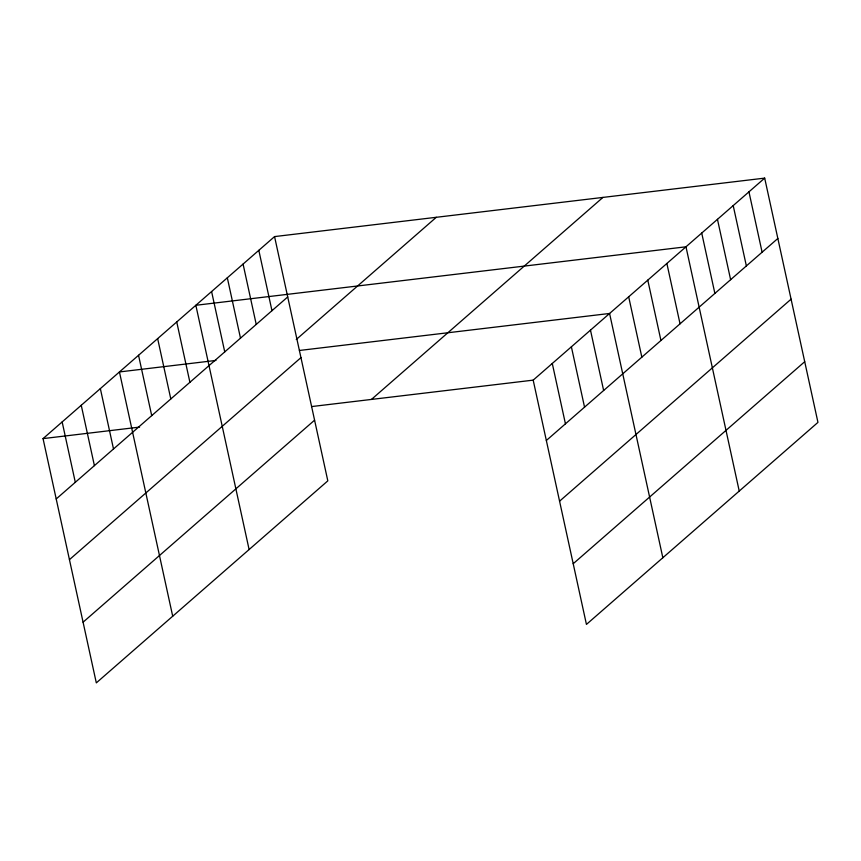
<?xml version="1.0" encoding="UTF-8"?>
<svg xmlns="http://www.w3.org/2000/svg" width="861" height="861" viewBox="0 0 861 861"><rect width="100%" height="100%" fill="white"/><g stroke="black" fill="none" stroke-linecap="round" stroke-linejoin="round"><path stroke-width="1.29" d="M274.562 236.592L327.815 480.858L96.314 682.881L43.05 438.615L274.562 236.592L764.686 178.119L817.95 422.385L586.438 624.408L533.185 380.142L764.686 178.119M56.213 498.96L287.714 296.948M296.27 339.492L436.301 217.295M69.44 559.65L300.952 357.638M83.076 622.191L314.588 420.168M371.435 399.439L602.948 197.417M546.348 440.488L777.849 238.475M559.575 501.177L791.087 299.165M573.211 563.718L804.712 361.695M215.971 360.425L119.442 371.941L172.706 616.218M299.424 350.47L609.577 313.469L662.841 557.745M43.05 438.615L139.579 427.099M311.553 406.575L533.185 380.142M748.952 191.852L762.103 252.208M733.206 205.596L746.369 265.941M717.461 219.329L730.623 279.685M701.726 233.073L714.878 293.418M739.233 491.071L685.98 246.806L195.845 305.278L249.109 549.544M666.877 263.477L680.039 323.822M647.784 280.137L660.936 340.493M628.681 296.808L641.843 357.154M590.485 330.14L603.636 390.485M571.381 346.8L584.544 407.156M552.288 363.471L565.44 423.827M258.817 250.325L271.968 310.681M243.071 264.069L256.234 324.414M227.326 277.802L240.488 338.158M211.591 291.545L224.743 351.891M176.742 321.949L189.904 382.295M157.649 338.61L170.801 398.966M138.546 355.281L151.708 415.626M100.35 388.612L113.501 448.958M81.246 405.283L94.409 465.629M62.153 421.944L75.305 482.3"/></g></svg>
